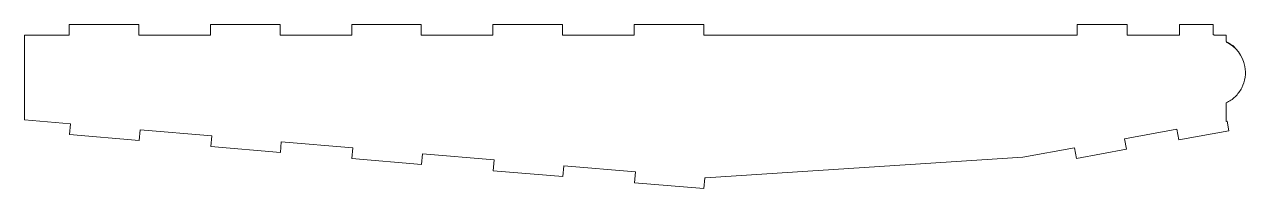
# Model space of a CAD drawing. Header units: millimetres. Extents: x 10 to 362, y 5 to 53.
import ezdxf

# ---------------------------------------------------------------- set-up
doc = ezdxf.new("R2010")
doc.units = ezdxf.units.MM

msp = doc.modelspace()

# ---------------------------------------------------------------- linework, layer by layer
at = {"color": 7, "linetype": 'Continuous', "lineweight": 15}
for p, q in [((9.79, 49.45), (9.79, 24.95)), ((22.73, 49.45), (9.79, 49.45)), ((22.73, 49.45), (22.73, 52.55)), ((22.73, 52.55), (42.81, 52.55)), ((42.81, 49.45), (42.81, 52.55)), ((63.48, 49.45), (42.81, 49.45)), ((63.48, 49.45), (63.48, 52.55)), ((63.48, 52.55), (83.55, 52.55)), ((83.55, 49.45), (83.55, 52.55)), ((104.22, 49.45), (83.55, 49.45)), ((104.22, 49.45), (104.22, 52.55)), ((104.22, 52.55), (124.3, 52.55)), ((124.3, 49.45), (124.3, 52.55)), ((144.97, 49.45), (124.3, 49.45)), ((144.97, 49.45), (144.97, 52.55)), ((144.97, 52.55), (165.04, 52.55)), ((165.04, 49.45), (165.04, 52.55)), ((185.71, 49.45), (165.04, 49.45)), ((185.71, 49.45), (185.71, 52.55)), ((185.71, 52.55), (205.79, 52.55)), ((205.79, 49.45), (205.79, 52.55)), ((313.53, 49.45), (205.79, 49.45)), ((313.53, 49.45), (313.53, 52.55)), ((313.53, 52.55), (327.99, 52.55)), ((327.99, 49.45), (327.99, 52.55)), ((343.05, 49.45), (327.99, 49.45)), ((343.05, 49.45), (343.05, 52.55)), ((343.05, 52.55), (352.79, 52.55)), ((352.79, 49.55), (352.79, 52.55)), ((352.79, 49.55), (353.05, 49.55)), ((353.05, 49.45), (353.05, 49.55)), ((356.53, 49.45), (353.05, 49.45)), ((356.53, 47.61), (356.53, 49.45)), ((356.53, 27.36), (356.53, 29.88)), ((9.79, 24.95), (23.09, 23.82)), ((356.53, 27.36), (356.53, 27.36)), ((356.53, 24.72), (356.53, 27.36)), ((356.53, 24.72), (356.53, 24.52)), ((23.09, 23.82), (22.82, 20.69)), ((42.89, 18.98), (43.16, 22.11)), ((43.16, 22.11), (63.83, 20.34)), ((327.26, 19.5), (342.32, 22.24)), ((342.32, 22.24), (342.87, 19.18)), ((357.34, 21.82), (342.87, 19.18)), ((356.84, 24.57), (356.53, 24.52)), ((357.34, 21.82), (356.84, 24.57)), ((42.89, 18.98), (22.82, 20.69)), ((63.83, 20.34), (63.56, 17.21)), ((83.64, 15.5), (83.9, 18.63)), ((83.9, 18.63), (104.58, 16.87)), ((327.81, 16.44), (327.26, 19.5)), ((83.64, 15.5), (63.56, 17.21)), ((104.58, 16.87), (104.31, 13.74)), ((124.38, 12.03), (124.65, 15.16)), ((124.65, 15.16), (145.32, 13.39)), ((206.28, 8.19), (297.9, 14.15)), ((297.9, 14.15), (312.79, 16.86)), ((312.79, 16.86), (313.34, 13.81)), ((327.81, 16.44), (313.34, 13.81)), ((124.38, 12.03), (104.31, 13.74)), ((145.32, 13.39), (145.05, 10.26)), ((165.13, 8.55), (165.39, 11.68)), ((165.39, 11.68), (186.07, 9.92)), ((165.13, 8.55), (145.05, 10.26)), ((186.07, 9.92), (185.8, 6.79)), ((205.87, 5.07), (206.14, 8.21)), ((206.14, 8.21), (206.28, 8.19)), ((205.87, 5.07), (185.8, 6.79))]:
    msp.add_line(p, q, dxfattribs=at)
for centre, major_axis, ratio, start_param, end_param in [((352.44, 38.55), (10.06, 0), 0.965578, 0.85929, 1.148438), ((352.75, 38.55), (0, -9.7), 0.965926, 1.76368, 2.722887)]:
    msp.add_ellipse(centre, major_axis=major_axis, ratio=ratio, start_param=start_param, end_param=end_param, dxfattribs=at)
msp.add_open_spline([(359.01, 45.91), (358.27, 46.6), (357.44, 47.17), (356.53, 47.61)], degree=3, dxfattribs=at)
msp.add_open_spline([(356.53, 29.88), (357.5, 30.32), (358.38, 30.91), (359.92, 32.39), (360.56, 33.26), (361.52, 35.16), (361.84, 36.19), (362.15, 38.3), (362.13, 39.35), (361.95, 40.41)], degree=3, knots=[0, 0, 0, 0, 0.00315854, 0.00315854, 0.00631709, 0.00631709, 0.00947563, 0.00947563, 0.01263417, 0.01263417, 0.01263417, 0.01263417], dxfattribs=at)

doc.saveas('drawing.dxf')
